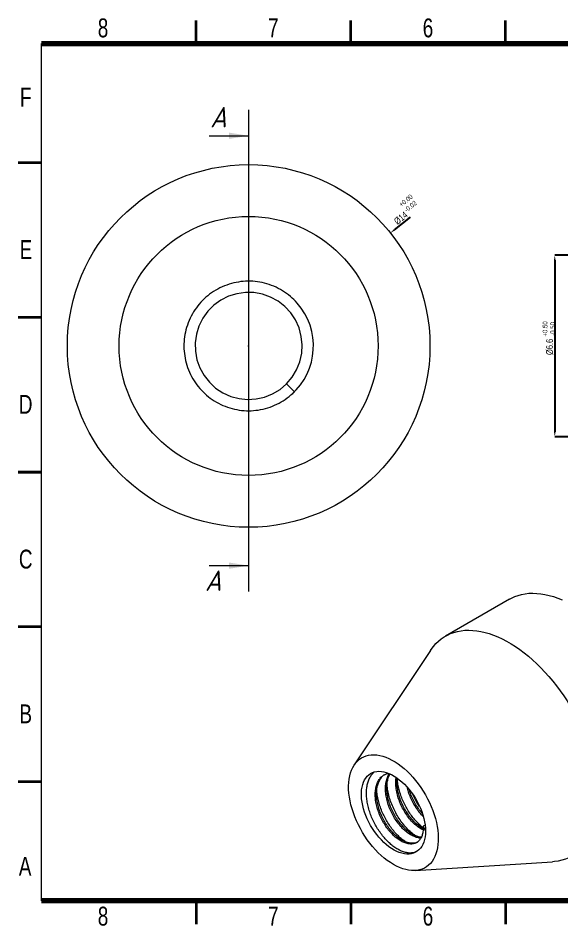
# Model space of a CAD drawing. Header units: millimetres. Extents: x 1539 to 1936, y 455 to 736.
# Drawn here: x 1539.4 to 1707.4, y 455.4 to 735.8 of the extents above; entities that cross this region are included whole.
import ezdxf

# ---------------------------------------------------------------- set-up
doc = ezdxf.new("R2010")
doc.units = ezdxf.units.MM
doc.linetypes.add('SLD-Solid', pattern=[0])
doc.styles.add('GENISO', font='geniso.shx', dxfattribs={"oblique": 15})
doc.styles.add('SLDTEXTSTYLE0', font='TXT', dxfattribs={"width": 0.75})
doc.dimstyles.new('SLDDIMSTYLE30', dxfattribs={"dimtxt": 2.116667, "dimasz": 1.5, "dimexe": 0, "dimexo": 0.0625, "dimgap": 0.529167, "dimtad": 1, "dimdec": 0, "dimlfac": 3, "dimrnd": 1e-09, "dimzin": 12, "dimdsep": 46, "dimtxsty": 'SLDTEXTSTYLE0', "dimsah": 1, "dimcen": 0.09, "dimadec": 0, "dimazin": 3, "dimtfac": 1, "dimtdec": 0, "dimtofl": 0, "dimtmove": 0, "dimatfit": 3, "dimfxl": 1, "dimfrac": 2, "dimtolj": 1, "dimtzin": 12, "dimarcsym": 0})

# ---------------------------------------------------------------- blocks, each defined once
blk = doc.blocks.new('*D6')
at = {"color": 0, "linetype": 'Continuous', "lineweight": -2, "transparency": 16777216}
for p, q in [((1722.89, 662.53), (1705.17, 662.53)), ((1705.17, 661.03), (1705.17, 608.01)), ((1722.95, 606.51), (1705.17, 606.51))]:
    blk.add_line(p, q, dxfattribs=at)
at = {"color": 0, "linetype": 'Continuous', "transparency": 16777216}
for points in [[(1704.92, 661.03), (1705.42, 661.03), (1705.17, 662.53)], [(1704.92, 608.01), (1705.42, 608.01), (1705.17, 606.51)]]:
    blk.add_solid(points, dxfattribs=at)
at = {"layer": 'Defpoints', "color": 0, "linetype": 'Continuous', "transparency": 16777216}
for p in [(1722.95, 662.53), (1705.17, 606.51), (1723.01, 606.51)]:
    blk.add_point(p, dxfattribs=at)
at = {"color": 0, "linetype": 'Continuous', "lineweight": 18, "transparency": 16777216, "insert": (1703.59, 634.24), "char_height": 2.117, "attachment_point": 5, "rotation": 90, "style": 'SLDTEXTSTYLE0'}
blk.add_mtext('\\A1;%%C6.6', dxfattribs=at)
blk = doc.blocks.new('*D9')
at = {"color": 0, "linetype": 'Continuous', "lineweight": -2, "transparency": 16777216}
for p, q in [((1660.48, 674.26), (1655.58, 670.36)), ((1610.52, 634.53), (1610.7, 634.53)), ((1610.61, 634.44), (1610.61, 634.62))]:
    blk.add_line(p, q, dxfattribs=at)
at = {"color": 0, "linetype": 'Continuous', "transparency": 16777216}
blk.add_solid([(1655.42, 670.56), (1655.73, 670.17), (1654.41, 669.43)], dxfattribs=at)
at = {"layer": 'Defpoints', "color": 0, "linetype": 'Continuous', "transparency": 16777216}
for p in [(1654.41, 669.43), (1566.81, 599.64)]:
    blk.add_point(p, dxfattribs=at)
at = {"color": 0, "linetype": 'Continuous', "lineweight": 18, "transparency": 16777216, "insert": (1657.62, 674.02), "char_height": 2.117, "attachment_point": 5, "rotation": 38.5456, "style": 'SLDTEXTSTYLE0'}
blk.add_mtext('\\A1;%%C14', dxfattribs=at)

msp = doc.modelspace()

# ---------------------------------------------------------------- linework, layer by layer
at = {"linetype": 'Continuous', "lineweight": 35}
for p, q in [((1594.37, 727.93), (1594.37, 735.09)), ((1642.16, 727.93), (1642.16, 735.09)), ((1689.95, 727.93), (1689.95, 735.09)), ((1546.58, 691.13), (1539.41, 691.13)), ((1546.58, 643.33), (1539.41, 643.33)), ((1539.41, 595.54), (1546.58, 595.54)), ((1546.58, 595.54), (1539.41, 595.54)), ((1546.58, 547.75), (1539.41, 547.75)), ((1546.58, 499.96), (1539.41, 499.96)), ((1594.37, 463.16), (1594.37, 455.99)), ((1642.16, 463.16), (1642.16, 455.99)), ((1689.95, 463.16), (1689.95, 455.99))]:
    msp.add_line(p, q, dxfattribs=at)
at = {"linetype": 'Continuous', "lineweight": 18}
msp.add_line((1546.58, 463.16), (1546.58, 727.93), dxfattribs=at)
at = {"linetype": 'Continuous', "lineweight": 70}
for p, q in [((1546.58, 727.93), (1928.91, 727.93)), ((1928.91, 463.16), (1546.58, 463.16))]:
    msp.add_line(p, q, dxfattribs=at)
at = {"color": 7, "linetype": 'Continuous', "lineweight": 18}
for p, q in [((1610.61, 707.44), (1610.61, 558.69)), ((1598.41, 699.44), (1610.61, 699.44)), ((1622.3, 622.84), (1624.75, 620.39)), ((1598.41, 566.69), (1610.61, 566.69)), ((1691.18, 556.34), (1671.38, 544.91))]:
    msp.add_line(p, q, dxfattribs=at)
at = {"linetype": 'SLD-Solid', "lineweight": 0}
for p, q in [((1666.75, 540.49), (1643.23, 505.15)), ((1662.2, 494.35), (1662.33, 494.42)), ((1663.4, 492.35), (1662.61, 493.6)), ((1664.91, 486.46), (1664.52, 486.23)), ((1664.52, 486.23), (1665.24, 484.67)), ((1665.13, 486.43), (1664.91, 486.46)), ((1662.07, 472.51), (1704.43, 475.21))]:
    msp.add_line(p, q, dxfattribs=at)
at = {"color": 7, "linetype": 'Continuous', "lineweight": 18, "flags": 128}
for points in [[(1622.3, 622.84), (1622.32, 622.86), (1624.02, 624.86), (1625.4, 627.15), (1626.41, 629.65), (1626.99, 632.26), (1627.14, 634.88), (1626.87, 637.5), (1626.18, 640.09), (1625.07, 642.55), (1623.59, 644.77), (1621.82, 646.69), (1619.74, 648.32), (1617.38, 649.62), (1614.85, 650.52), (1612.23, 650.99), (1609.61, 651.04), (1606.99, 650.67), (1604.42, 649.87), (1602.02, 648.66), (1599.86, 647.1), (1598.02, 645.26), (1596.46, 643.1), (1595.26, 640.69), (1594.47, 638.13), (1594.1, 635.5), (1594.15, 632.89), (1594.63, 630.27), (1595.53, 627.73), (1596.83, 625.38), (1598.47, 623.3), (1600.39, 621.53), (1602.61, 620.06), (1605.07, 618.95), (1607.66, 618.26), (1610.28, 618), (1612.9, 618.16), (1615.51, 618.74), (1618.01, 619.75), (1620.3, 621.13), (1622.3, 622.84), (1622.3, 622.84)], [(1691.18, 556.34), (1691.78, 556.67), (1692.79, 557.13), (1693.84, 557.51), (1694.93, 557.8), (1696.05, 558.01), (1697.21, 558.14), (1698.41, 558.18), (1699.63, 558.13), (1700.88, 558), (1702.15, 557.79), (1703.44, 557.49), (1704.75, 557.11), (1706.08, 556.65), (1707.41, 556.11)]]:
    msp.add_lwpolyline(points, dxfattribs=at)
at = {"linetype": 'SLD-Solid', "lineweight": 0, "flags": 128}
for points in [[(1666.75, 540.49), (1666.98, 540.82), (1667.68, 541.75), (1668.44, 542.6), (1669.25, 543.38), (1670.11, 544.08), (1671.03, 544.7), (1671.99, 545.24), (1672.99, 545.7), (1674.04, 546.08), (1675.13, 546.37), (1676.25, 546.58), (1677.41, 546.71), (1678.61, 546.75), (1679.83, 546.7), (1681.08, 546.57), (1682.35, 546.36), (1683.64, 546.06), (1684.95, 545.68), (1686.28, 545.22), (1687.61, 544.68), (1688.96, 544.05), (1690.31, 543.35), (1691.66, 542.57), (1693, 541.72), (1694.35, 540.79), (1695.68, 539.79), (1697.01, 538.73), (1698.32, 537.59), (1699.61, 536.4), (1700.88, 535.14), (1702.13, 533.83), (1703.35, 532.46), (1704.55, 531.04), (1705.71, 529.58), (1706.83, 528.07), (1707.92, 526.52), (1708.97, 524.93), (1709.97, 523.31), (1710.93, 521.66), (1711.85, 519.98), (1712.71, 518.29), (1713.52, 516.57), (1714.28, 514.84), (1714.99, 513.11), (1715.63, 511.37), (1716.22, 509.62), (1716.75, 507.88), (1717.21, 506.15), (1717.62, 504.43), (1717.96, 502.73), (1718.24, 501.04), (1718.45, 499.38), (1718.6, 497.74), (1718.68, 496.14), (1718.7, 494.57), (1718.65, 493.04), (1718.53, 491.56), (1718.35, 490.11), (1718.11, 488.72), (1717.8, 487.38), (1717.42, 486.1), (1716.99, 484.88), (1716.49, 483.72), (1715.93, 482.62), (1715.32, 481.59), (1714.64, 480.63), (1713.91, 479.74), (1713.12, 478.93), (1712.29, 478.19), (1711.4, 477.53), (1710.46, 476.95), (1709.48, 476.44), (1708.45, 476.03), (1707.38, 475.69), (1706.27, 475.44), (1705.13, 475.27), (1704.43, 475.21)], [(1655.34, 474.38), (1654.39, 474.97), (1653.43, 475.64), (1652.49, 476.37), (1651.56, 477.17), (1650.65, 478.04), (1649.76, 478.96), (1648.9, 479.94), (1648.07, 480.96), (1647.27, 482.03), (1646.52, 483.15), (1645.8, 484.29), (1645.13, 485.47), (1644.51, 486.67), (1643.94, 487.88), (1643.42, 489.11), (1642.96, 490.34), (1642.56, 491.58), (1642.22, 492.81), (1641.94, 494.02), (1641.73, 495.22), (1641.58, 496.4), (1641.5, 497.55), (1641.48, 498.66), (1641.53, 499.74), (1641.65, 500.77), (1641.83, 501.75), (1642.08, 502.68), (1642.38, 503.54), (1642.75, 504.35), (1643.18, 505.09), (1643.67, 505.76), (1644.21, 506.35), (1644.81, 506.87), (1645.46, 507.31), (1646.15, 507.67), (1646.89, 507.95), (1647.67, 508.15), (1648.48, 508.25), (1649.33, 508.28), (1650.2, 508.22), (1651.1, 508.07), (1652.03, 507.84), (1652.96, 507.53), (1653.91, 507.13), (1654.86, 506.66), (1655.82, 506.11), (1656.77, 505.48), (1657.72, 504.78), (1658.66, 504.01), (1659.58, 503.18), (1660.48, 502.29), (1661.36, 501.34), (1662.2, 500.33), (1663.02, 499.28), (1663.79, 498.19), (1664.53, 497.06), (1665.23, 495.9), (1665.87, 494.71), (1666.47, 493.51), (1667.01, 492.28), (1667.5, 491.05), (1667.93, 489.82), (1668.3, 488.58), (1668.61, 487.36), (1668.85, 486.15), (1669.03, 484.96), (1669.15, 483.8), (1669.2, 482.66), (1669.18, 481.57), (1669.1, 480.52), (1668.95, 479.51), (1668.74, 478.56), (1668.46, 477.66), (1668.12, 476.82), (1667.72, 476.05), (1667.26, 475.34), (1666.75, 474.71), (1666.18, 474.15), (1665.56, 473.67), (1664.89, 473.27), (1664.17, 472.95), (1663.41, 472.72), (1662.61, 472.57), (1661.78, 472.5), (1660.92, 472.52), (1660.03, 472.62), (1659.12, 472.81), (1658.19, 473.08), (1657.25, 473.44), (1656.3, 473.87), (1655.34, 474.38)], [(1665.24, 484.67), (1665.21, 483.76), (1665.11, 482.89), (1664.95, 482.07), (1664.72, 481.31), (1664.43, 480.61), (1664.08, 479.97), (1663.67, 479.4), (1663.21, 478.9), (1662.69, 478.49), (1662.12, 478.15), (1661.51, 477.89), (1660.86, 477.71), (1660.17, 477.62), (1659.45, 477.62), (1658.71, 477.69), (1657.94, 477.86), (1657.15, 478.11), (1656.35, 478.43), (1655.54, 478.84), (1654.74, 479.33), (1653.93, 479.89), (1653.14, 480.52), (1652.36, 481.21), (1651.6, 481.96), (1650.87, 482.78), (1650.16, 483.64), (1649.49, 484.55), (1648.86, 485.49), (1648.27, 486.47), (1647.73, 487.47), (1647.24, 488.5), (1646.8, 489.54), (1646.42, 490.58), (1646.1, 491.62), (1645.84, 492.65), (1645.65, 493.67), (1645.52, 494.66), (1645.45, 495.63), (1645.45, 496.56), (1645.52, 497.46), (1645.65, 498.3), (1645.84, 499.09), (1646.1, 499.83), (1646.42, 500.5), (1646.8, 501.1), (1647.24, 501.63), (1647.73, 502.09), (1648.27, 502.47), (1648.86, 502.77), (1649.49, 502.99), (1650.16, 503.12), (1650.87, 503.17), (1651.6, 503.13), (1652.36, 503.01), (1653.14, 502.8), (1653.93, 502.52), (1654.74, 502.15), (1655.54, 501.7), (1656.35, 501.18), (1657.15, 500.58), (1657.94, 499.92), (1658.71, 499.2), (1659.45, 498.41), (1660.17, 497.58), (1660.86, 496.69), (1661.51, 495.76), (1662.12, 494.8), (1662.69, 493.81), (1663.21, 492.79), (1663.67, 491.76), (1664.08, 490.72), (1664.43, 489.68), (1664.72, 488.64), (1664.95, 487.61), (1665.11, 486.61), (1665.21, 485.62), (1665.24, 484.67)]]:
    msp.add_lwpolyline(points, dxfattribs=at)
at = {"color": 7, "linetype": 'Continuous', "lineweight": 18}
for radius in [56, 40]:
    msp.add_circle((1610.61, 634.53), radius, dxfattribs=at)
msp.add_arc((1610.61, 634.53), 20, 311.495, 41.495, dxfattribs=at)
at = {"linetype": 'SLD-Solid', "lineweight": 0}
msp.add_arc((1683.06, 506.39), 24.13, 204.8035, 212.0337, dxfattribs=at)
at = {"color": 7, "linetype": 'Continuous', "lineweight": 18}
msp.add_open_spline([(1625.59, 647.78), (1624.94, 648.52), (1624.25, 649.19), (1622.74, 650.46), (1621.93, 651.05), (1619.37, 652.62), (1617.49, 653.42), (1614.57, 654.16), (1613.59, 654.33), (1611.62, 654.53), (1610.65, 654.56), (1607.72, 654.42), (1605.73, 654.03), (1601.94, 652.67), (1600.15, 651.69), (1596.98, 649.3), (1595.62, 647.92), (1593.28, 644.71), (1592.33, 642.9), (1591.03, 639.09), (1590.68, 637.09), (1590.59, 634.17), (1590.63, 633.2), (1590.86, 631.23), (1591.05, 630.25), (1591.84, 627.34), (1592.67, 625.47), (1594.28, 622.94), (1594.88, 622.14), (1596.17, 620.66), (1596.85, 619.98), (1599.09, 618.06), (1600.81, 616.98), (1604.51, 615.38), (1606.49, 614.86), (1609.43, 614.54), (1610.4, 614.51), (1612.35, 614.58), (1613.34, 614.69), (1616.28, 615.25), (1618.21, 615.92), (1621.76, 617.81), (1623.38, 619.02), (1624.75, 620.39)], degree=3, knots=[0, 0, 0, 0, 0.03125, 0.03125, 0.0625, 0.0625, 0.125, 0.125, 0.15625, 0.15625, 0.1875, 0.1875, 0.25, 0.25, 0.3125, 0.3125, 0.375, 0.375, 0.4375, 0.4375, 0.5, 0.5, 0.53125, 0.53125, 0.5625, 0.5625, 0.625, 0.625, 0.65625, 0.65625, 0.6875, 0.6875, 0.75, 0.75, 0.8125, 0.8125, 0.84375, 0.84375, 0.875, 0.875, 0.9375, 0.9375, 1, 1, 1, 1], dxfattribs=at)
at = {"linetype": 'SLD-Solid', "lineweight": 0}
for points, knots in [([(1662.45, 478.37), (1662.28, 478.29), (1661.83, 478.06), (1660.97, 477.92), (1659.9, 477.92), (1658.75, 478.16), (1657.56, 478.6), (1656.36, 479.24), (1655.16, 480.06), (1653.97, 481.07), (1652.8, 482.26), (1651.7, 483.59), (1650.67, 485.04), (1649.75, 486.57), (1648.94, 488.17), (1648.26, 489.83), (1647.71, 491.53), (1647.31, 493.23), (1647.07, 494.88), (1646.99, 496.46), (1647.07, 497.94), (1647.31, 499.33), (1647.72, 500.6), (1648.3, 501.71), (1648.87, 502.51), (1649.29, 502.86), (1649.42, 502.97)], [0, 0, 0, 0, 0.024488, 0.06794, 0.111816, 0.155745, 0.199355, 0.242289, 0.284918, 0.328311, 0.372162, 0.416102, 0.459758, 0.502771, 0.545354, 0.588686, 0.632509, 0.676456, 0.720155, 0.763245, 0.805799, 0.849065, 0.892857, 0.936809, 0.980547, 1, 1, 1, 1]), ([(1664.52, 486.23), (1664.52, 485.76), (1664.53, 484.8), (1664.29, 483.55), (1663.85, 482.48), (1663.23, 481.65), (1662.43, 481.06), (1661.49, 480.73), (1660.43, 480.68), (1659.27, 480.9), (1658.05, 481.39), (1656.82, 482.13), (1655.59, 483.11), (1654.4, 484.32), (1653.28, 485.73), (1652.27, 487.27), (1651.4, 488.91), (1650.69, 490.63), (1650.15, 492.39), (1649.81, 494.14), (1649.68, 495.82), (1649.76, 497.38), (1650.05, 498.81), (1650.55, 500.07), (1651.25, 501.13), (1652.13, 501.92), (1652.97, 502.41), (1653.56, 502.54), (1653.76, 502.58)], [0, 0, 0, 0, 0.038738, 0.078216, 0.117924, 0.157337, 0.195969, 0.234825, 0.27436, 0.31406, 0.3534, 0.391956, 0.430922, 0.470506, 0.51019, 0.54945, 0.58796, 0.627029, 0.666654, 0.706314, 0.745486, 0.783979, 0.823145, 0.862802, 0.90243, 0.941507, 0.980014, 1, 1, 1, 1]), ([(1662.64, 481.28), (1662.39, 481.17), (1661.84, 480.94), (1660.82, 480.91), (1659.66, 481.13), (1658.45, 481.62), (1657.21, 482.36), (1655.99, 483.34), (1654.79, 484.55), (1653.67, 485.95), (1652.67, 487.5), (1651.8, 489.14), (1651.08, 490.86), (1650.55, 492.62), (1650.21, 494.37), (1650.08, 496.04), (1650.16, 497.61), (1650.45, 499.04), (1650.95, 500.3), (1651.66, 501.34), (1652.33, 502.02), (1652.81, 502.26), (1652.94, 502.33)], [0, 0, 0, 0, 0.042433, 0.094916, 0.14762, 0.199845, 0.251029, 0.302758, 0.355306, 0.407987, 0.460106, 0.511229, 0.563094, 0.615697, 0.668346, 0.720349, 0.77145, 0.823443, 0.876089, 0.928695, 0.980571, 1, 1, 1, 1]), ([(1663.84, 482.56), (1663.76, 482.56), (1663.32, 482.52), (1662.44, 482.74), (1661.23, 483.21), (1660, 483.95), (1658.77, 484.93), (1657.58, 486.14), (1656.45, 487.54), (1655.45, 489.08), (1654.58, 490.72), (1653.86, 492.44), (1653.32, 494.21), (1652.98, 495.96), (1652.85, 497.63), (1652.92, 499.19), (1653.22, 500.62), (1653.62, 501.71), (1653.99, 502.23), (1654.12, 502.41)], [0, 0, 0, 0, 0.014765, 0.078944, 0.14255, 0.204886, 0.267863, 0.331847, 0.396001, 0.459478, 0.521735, 0.584881, 0.648932, 0.713048, 0.776384, 0.838611, 0.901912, 0.966018, 1, 1, 1, 1]), ([(1663.93, 482.79), (1663.57, 482.84), (1662.83, 482.95), (1661.63, 483.45), (1660.39, 484.18), (1659.17, 485.16), (1657.97, 486.37), (1656.85, 487.77), (1655.85, 489.31), (1654.97, 490.95), (1654.26, 492.67), (1653.72, 494.43), (1653.38, 496.19), (1653.25, 497.86), (1653.32, 499.42), (1653.62, 500.84), (1653.96, 501.82), (1654.25, 502.25), (1654.3, 502.32)], [0, 0, 0, 0, 0.063378, 0.12945, 0.194203, 0.259623, 0.326087, 0.39273, 0.458668, 0.523339, 0.588934, 0.655468, 0.72207, 0.787862, 0.852503, 0.918259, 0.98485, 1, 1, 1, 1]), ([(1662.21, 483.25), (1662.18, 483.26), (1661.71, 483.54), (1660.79, 484.3), (1659.48, 485.53), (1658.23, 486.98), (1657.08, 488.57), (1656.06, 490.28), (1655.17, 492.06), (1654.43, 493.92), (1653.87, 495.81), (1653.49, 497.67), (1653.41, 498.86), (1653.37, 499.44)], [0, 0, 0, 0, 0.005543, 0.104198, 0.20439, 0.305094, 0.405256, 0.503853, 0.60156, 0.701128, 0.801715, 0.902271, 1, 1, 1, 1]), ([(1664.5, 485.07), (1664.27, 485.17), (1663.63, 485.47), (1662.52, 486.27), (1661.22, 487.44), (1659.99, 488.87), (1658.88, 490.47), (1657.91, 492.2), (1657.12, 494.02), (1656.52, 495.9), (1656.14, 497.77), (1656.03, 499.54), (1656.04, 500.71), (1656.17, 501.23), (1656.17, 501.26)], [0, 0, 0, 0, 0.048322, 0.14148, 0.236582, 0.33251, 0.427817, 0.521177, 0.615183, 0.710814, 0.806652, 0.90126, 0.994316, 1, 1, 1, 1]), ([(1664.5, 485.49), (1664.41, 485.53), (1663.89, 485.78), (1662.91, 486.5), (1661.62, 487.67), (1660.39, 489.1), (1659.28, 490.7), (1658.31, 492.43), (1657.51, 494.25), (1656.92, 496.13), (1656.55, 497.99), (1656.4, 499.66), (1656.49, 500.61), (1656.52, 501.02)], [0, 0, 0, 0, 0.02133, 0.119959, 0.220647, 0.322208, 0.423113, 0.521957, 0.621483, 0.722731, 0.824198, 0.924363, 1, 1, 1, 1]), ([(1664.51, 485.71), (1664.14, 486.01), (1663.38, 486.64), (1662.25, 487.81), (1661.15, 489.14), (1660.13, 490.6), (1659.22, 492.13), (1658.41, 493.73), (1657.73, 495.4), (1657.19, 497.1), (1656.8, 498.79), (1656.59, 500.1), (1656.57, 500.81), (1656.56, 501)], [0, 0, 0, 0, 0.088323, 0.186555, 0.284947, 0.382664, 0.478905, 0.574316, 0.671426, 0.7696, 0.868013, 0.96583, 1, 1, 1, 1]), ([(1659.06, 481.41), (1658.72, 481.64), (1657.98, 482.16), (1656.85, 483.17), (1655.7, 484.39), (1654.61, 485.76), (1653.61, 487.23), (1652.72, 488.77), (1651.94, 490.39), (1651.28, 492.06), (1650.76, 493.76), (1650.41, 495.45), (1650.22, 496.77), (1650.21, 497.49), (1650.21, 497.68)], [0, 0, 0, 0, 0.074203, 0.16342, 0.253398, 0.343377, 0.432594, 0.520327, 0.607889, 0.696995, 0.786933, 0.876944, 0.966266, 1, 1, 1, 1]), ([(1664.55, 489.18), (1664.48, 489.25), (1664, 489.68), (1663.18, 490.7), (1662.12, 492.18), (1661.2, 493.79), (1660.44, 495.48), (1659.9, 496.96), (1659.71, 497.86), (1659.64, 498.17)], [0, 0, 0, 0, 0.030482, 0.2078, 0.384064, 0.557007, 0.730032, 0.906338, 1, 1, 1, 1]), ([(1664.26, 490.16), (1664.03, 490.41), (1663.42, 491.11), (1662.52, 492.42), (1661.6, 494.02), (1660.82, 495.71), (1660.45, 496.86), (1660.26, 497.44)], [0, 0, 0, 0, 0.1303835, 0.3505083, 0.5664847, 0.7825645, 1, 1, 1, 1])]:
    msp.add_open_spline(points, degree=3, knots=knots, dxfattribs=at)
msp.add_open_spline([(1662.61, 493.6), (1662.47, 493.84), (1662.33, 494.1), (1662.2, 494.35)], degree=3, dxfattribs=at)
at = {"color": 7, "linetype": 'Continuous', "lineweight": 18}
for points in [[(1610.61, 699.44), (1604.51, 700.42), (1604.51, 698.47)], [(1610.61, 566.69), (1604.51, 567.66), (1604.51, 565.71)]]:
    msp.add_solid(points, dxfattribs=at)

# ---------------------------------------------------------------- texts
at = {"linetype": 'Continuous', "lineweight": 0, "char_height": 5.83, "attachment_point": 2, "style": 'SLDTEXTSTYLE0'}
for s, insert in [('8', (1565.63, 735.68)), ('7', (1618.21, 735.68)), ('6', (1666, 735.68)), ('F', (1541.74, 714.28)), ('E', (1541.81, 667.21)), ('D', (1541.73, 619.41)), ('C', (1541.74, 571.62)), ('B', (1541.75, 523.83)), ('A', (1541.56, 476.75)), ('8', (1565.63, 461.35)), ('7', (1618.21, 461.35)), ('6', (1666, 461.35))]:
    msp.add_mtext(s, dxfattribs=dict(at, insert=insert))
at = {"color": 7, "linetype": 'Continuous', "lineweight": 18, "char_height": 6.3, "attachment_point": 5, "style": 'GENISO'}
for insert in [(1601.28, 705.18), (1599.67, 562.04)]:
    msp.add_mtext('A', dxfattribs=dict(at, insert=insert))
at = {"color": 7, "linetype": 'Continuous', "lineweight": 18, "char_height": 1.482, "attachment_point": 2, "style": 'SLDTEXTSTYLE0'}
for s, insert, rotation in [('\\A1;+0.00', (1658.71, 680.03), 38.8969), ('\\A1;-0.02', (1660.16, 678.23), 38.8969), ('\\A1;+0.50', (1701.43, 639.8), 90), ('\\A1;-0.50', (1703.75, 639.8), 90)]:
    msp.add_mtext(s, dxfattribs=dict(at, insert=insert, rotation=rotation))

# ---------------------------------------------------------------- dimensions: what is measured, and where the dimension line sits
at = {"color": 7, "linetype": 'Continuous', "lineweight": 18}
dim = msp.add_diameter_dim_2p(p1=(1566.81, 599.64), p2=(1654.41, 669.43), text='%%C14', dimstyle='SLDDIMSTYLE30', dxfattribs=at)
dim.commit()
dim.dimension.update_dxf_attribs({"geometry": '*D9', "text_midpoint": (1657.62, 674.02)})
dim = msp.add_linear_dim(base=(1705.17, 606.51), p1=(1722.95, 662.53), p2=(1723.01, 606.51), angle=90, text='%%C6.6', dimstyle='SLDDIMSTYLE30', dxfattribs=at)
dim.commit()
dim.dimension.update_dxf_attribs({"geometry": '*D6', "text_midpoint": (1705.17, 634.24), "dimtype": 160})

doc.saveas('drawing.dxf')
